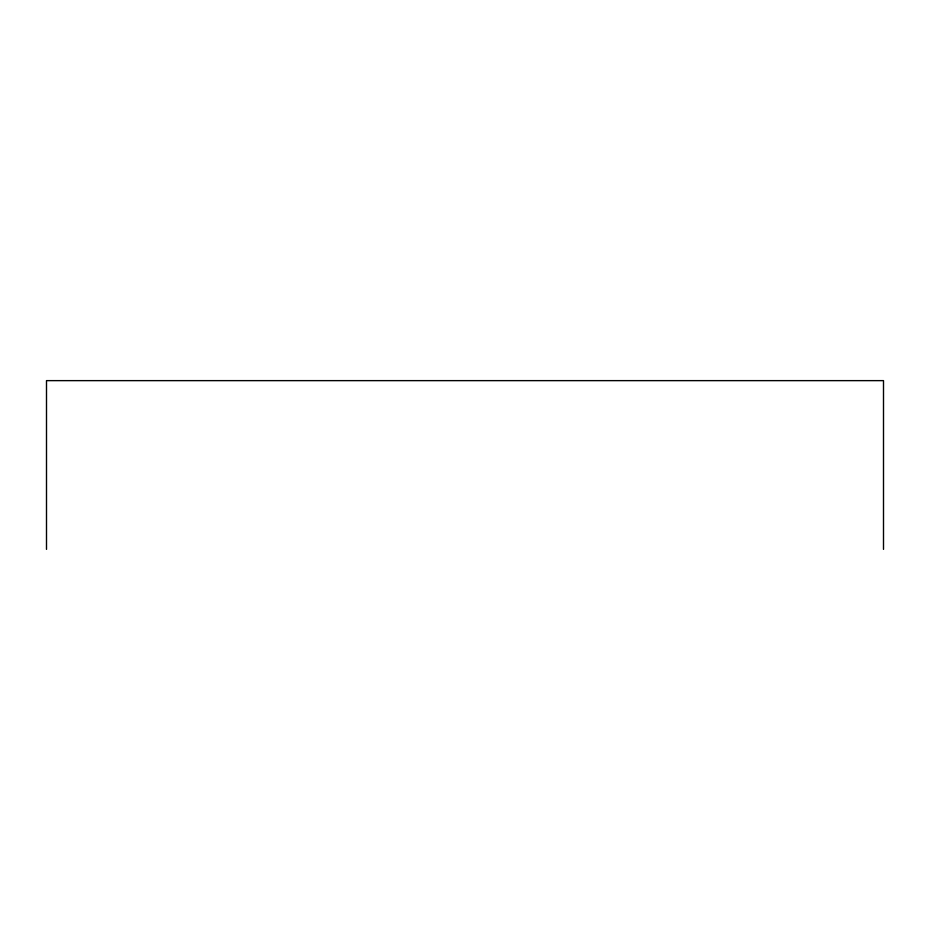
<?xml version="1.0" encoding="UTF-8"?>
<svg xmlns="http://www.w3.org/2000/svg" width="930" height="930" viewBox="0 0 930 930"><rect width="100%" height="100%" fill="white"/><g stroke="black" fill="none" stroke-linecap="round" stroke-linejoin="round"><path stroke-width="1.4" d="M883.5 549.363L883.5 380.637L46.5 380.637L46.5 549.363"/></g></svg>
